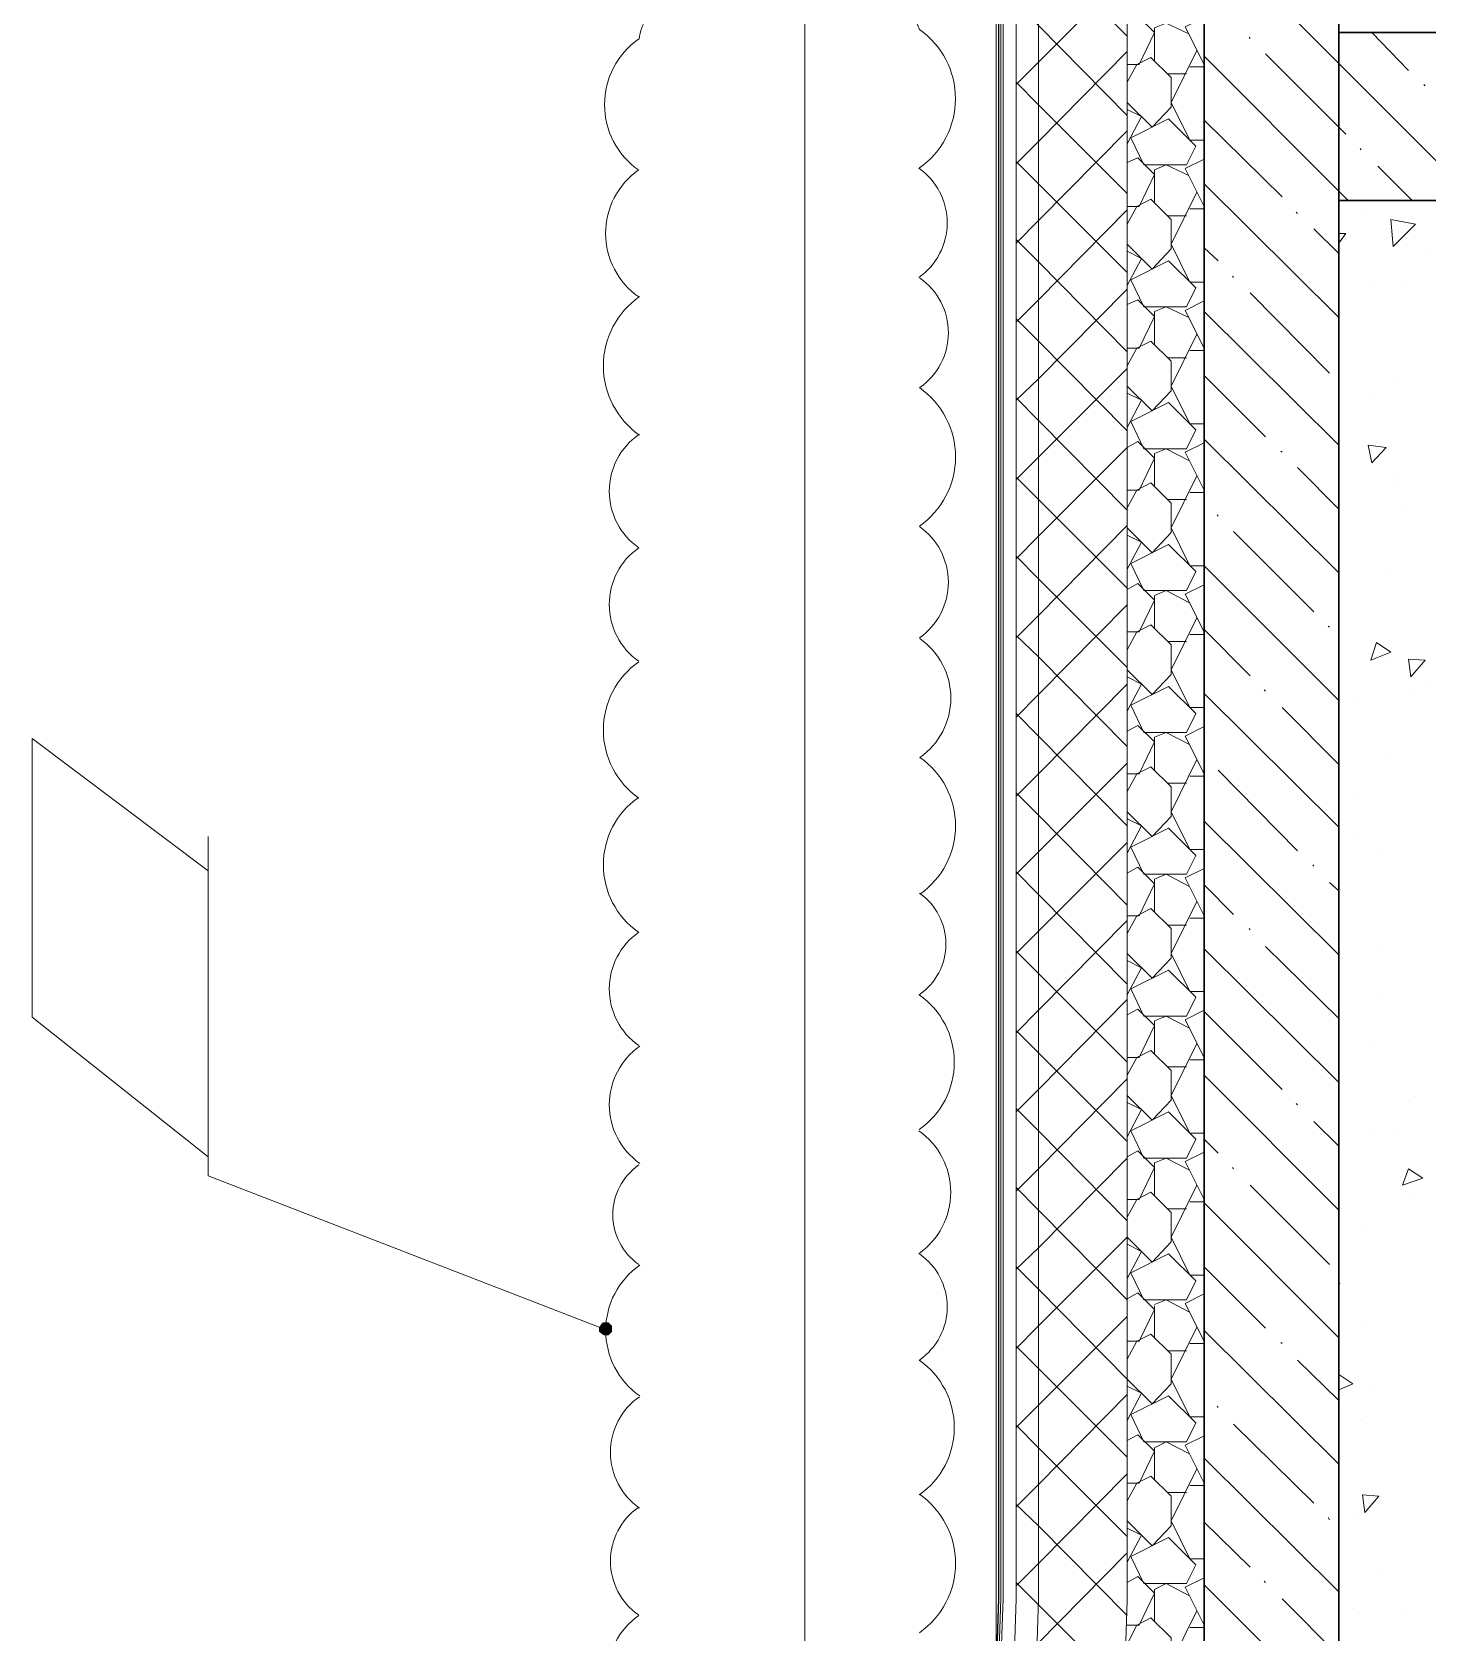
# Model space of a CAD drawing. Header units: millimetres. Extents: x -356862 to 418287, y 0 to 839748.
# Drawn here: x 28.263 to 30.232, y 27.9 to 30.157 of the extents above; entities that cross this region are included whole.
import ezdxf

# ---------------------------------------------------------------- set-up
doc = ezdxf.new("R2010")
doc.units = ezdxf.units.MM
doc.layers.add('PDF _Геометрия', color=7, linetype='Continuous', true_color=0xbababa)
doc.layers.add('PDF _Сплошная заливка', color=7, linetype='Continuous', true_color=0xf50000)

msp = doc.modelspace()

# ---------------------------------------------------------------- linework, layer by layer
at = {"layer": 'PDF _Геометрия', "color": 7, "lineweight": 5}
msp.add_lwpolyline([(29.6229, 32.3228), (29.6229, 32.2545), (29.6229, 27.463), (29.5096, 27.4347), (29.7379, 27.378), (29.6229, 27.3497), (29.6229, 22.5565), (29.6229, 22.4882)], dxfattribs=at)
at = {"layer": 'PDF _Геометрия', "lineweight": 25}
for points in [[(29.6229, 27.3847), (29.9162, 27.3847), (29.9162, 32.2545)], [(29.6263, 32.2545), (29.6263, 27.948), (29.6229, 27.848)]]:
    msp.add_lwpolyline(points, dxfattribs=at)
at = {"layer": 'PDF _Геометрия', "lineweight": 18}
for points in [[(29.6296, 32.2545), (29.6296, 27.948), (29.6229, 27.7513)], [(29.6329, 32.2545), (29.6329, 27.948), (29.6229, 27.678)], [(29.6513, 32.2545), (29.6513, 27.948), (29.6329, 27.3847)], [(29.6829, 32.2545), (29.6829, 27.948), (29.6646, 27.3847)], [(29.8079, 32.2545), (29.8079, 27.9463), (29.7896, 27.3847)]]:
    msp.add_lwpolyline(points, dxfattribs=at)
at = {"layer": 'PDF _Геометрия', "color": 7, "lineweight": 30}
for points in [[(29.9162, 32.2545), (29.9162, 27.083)], [(30.1062, 27.083), (30.1062, 32.2545)], [(30.1062, 29.9196), (30.4279, 29.9196), (30.4279, 30.1562), (30.1062, 30.1562)]]:
    msp.add_lwpolyline(points, dxfattribs=at)
at = {"layer": 'PDF _Геометрия', "color": 254, "lineweight": 5, "true_color": 0xdcdcdc}
for points in [[(30.1062, 31.2979), (30.8612, 31.2979), (30.8629, 23.4715), (30.1062, 23.4715), (30.1062, 25.1948), (30.4279, 25.1948), (30.4279, 25.4314), (30.1062, 25.4314), (30.1062, 27.558), (30.4279, 27.558), (30.4279, 27.793), (30.1062, 27.793), (30.1062, 29.9196), (30.4279, 29.9196), (30.4279, 30.1562), (30.1062, 30.1562)], [(30.1796, 29.8929), (30.2146, 29.8862), (30.1829, 29.8546)], [(30.1529, 29.5496), (30.1479, 29.5746), (30.1729, 29.5713)], [(30.1512, 29.2713), (30.1596, 29.2963), (30.1796, 29.2829)], [(30.2079, 29.2479), (30.2046, 29.2729), (30.2279, 29.2713)], [(30.1962, 28.5313), (30.2046, 28.5546), (30.2246, 28.5413)], [(30.1429, 28.0697), (30.1396, 28.0947), (30.1629, 28.093)]]:
    msp.add_lwpolyline(points, close=True, dxfattribs=at)
at = {"layer": 'PDF _Геометрия', "lineweight": 9}
for points in [[(29.8079, 30.1512), (29.6829, 30.2779), (29.6513, 30.3096)], [(29.8079, 30.2396), (29.6829, 30.1146), (29.6513, 30.0829)], [(29.8079, 30.0396), (29.6829, 30.1662), (29.6513, 30.1979)], [(29.8079, 30.1112), (29.8246, 30.1112), (29.8462, 30.1562), (29.8229, 30.1796), (29.8079, 30.1729)], [(29.9162, 30.1112), (29.8896, 30.1646), (29.9162, 30.1779)], [(29.8946, 30.1546), (29.8629, 30.1696), (29.8462, 30.1629), (29.8462, 30.1162)], [(29.9062, 30.1312), (29.8696, 30.0579), (29.8962, 30.0046), (29.9162, 30.0046)], [(29.8079, 30.1296), (29.6829, 30.0029), (29.6513, 29.9712)], [(29.8079, 30.0579), (29.8429, 30.0229), (29.8696, 30.0512), (29.8696, 30.0929), (29.8412, 30.1212), (29.8212, 30.1112), (29.8079, 30.0862)], [(29.8079, 29.9296), (29.6829, 30.0546), (29.6513, 30.0862)], [(29.8912, 30.0979), (29.8646, 30.0979)], [(29.9162, 30.1079), (29.8962, 30.1079)], [(29.9162, 30.1079), (29.9162, 30.1079)], [(29.8079, 29.9996), (29.8279, 30.0379), (29.8079, 30.0479)], [(29.8079, 30.0179), (29.6829, 29.8912), (29.6513, 29.8596)], [(29.8079, 29.8179), (29.6829, 29.9429), (29.6513, 29.9746)], [(29.8079, 29.9112), (29.8246, 29.9112), (29.8462, 29.9562), (29.8229, 29.9796), (29.8079, 29.9729)], [(29.9162, 29.9112), (29.8896, 29.9646), (29.9162, 29.9779)], [(29.8946, 29.9546), (29.8629, 29.9696), (29.8462, 29.9629), (29.8462, 29.9162)], [(29.9062, 29.9312), (29.8696, 29.8579), (29.8962, 29.8046), (29.9162, 29.8046)], [(29.8079, 29.9062), (29.6829, 29.7796), (29.6513, 29.7479)], [(29.8079, 29.8579), (29.8429, 29.8229), (29.8696, 29.8512), (29.8696, 29.8929), (29.8412, 29.9212), (29.8212, 29.9112), (29.8079, 29.8862)], [(29.9162, 29.9079), (29.8962, 29.9079)], [(29.9162, 29.9079), (29.9162, 29.9079)], [(29.8912, 29.8979), (29.8646, 29.8979)], [(29.8079, 29.7063), (29.6829, 29.8329), (29.6513, 29.8646)], [(29.8079, 29.7996), (29.8279, 29.8379), (29.8079, 29.8479)], [(29.8079, 29.7946), (29.6829, 29.6679), (29.6513, 29.6379)], [(29.8079, 29.7113), (29.8246, 29.7113), (29.8462, 29.7562), (29.8229, 29.7796), (29.8079, 29.7729)], [(29.9162, 29.7113), (29.8896, 29.7646), (29.9162, 29.7779)], [(29.8079, 29.5946), (29.6829, 29.7213), (29.6513, 29.7529)], [(29.8946, 29.7546), (29.8629, 29.7696), (29.8462, 29.7629), (29.8462, 29.7163)], [(29.9062, 29.7313), (29.8696, 29.6579), (29.8962, 29.6046), (29.9162, 29.6046)], [(29.8079, 29.6579), (29.8429, 29.6229), (29.8696, 29.6513), (29.8696, 29.6929), (29.8412, 29.7213), (29.8212, 29.7113), (29.8079, 29.6863)], [(29.9162, 29.7079), (29.8962, 29.7079)], [(29.9162, 29.7079), (29.9162, 29.7079)], [(29.8079, 29.6829), (29.6829, 29.5579), (29.6513, 29.5263)], [(29.8912, 29.6979), (29.8646, 29.6979)], [(29.8079, 29.4829), (29.6829, 29.6096), (29.6513, 29.6413)], [(29.8079, 29.5996), (29.8279, 29.6379), (29.8079, 29.6479)], [(29.8079, 29.5113), (29.8246, 29.5113), (29.8462, 29.5563), (29.8229, 29.5796), (29.8079, 29.5713), (29.6829, 29.4463), (29.6513, 29.4146)], [(29.8946, 29.5529), (29.8629, 29.5696), (29.8462, 29.5629), (29.8462, 29.5163)], [(29.9162, 29.5113), (29.8896, 29.5646), (29.9162, 29.5779)], [(29.8079, 29.3729), (29.6829, 29.4979), (29.6513, 29.5296)], [(29.9062, 29.5313), (29.8696, 29.4579), (29.8962, 29.4046), (29.9162, 29.4046)], [(29.8079, 29.4579), (29.8429, 29.4229), (29.8696, 29.4513), (29.8696, 29.4929), (29.8412, 29.5213), (29.8212, 29.5113), (29.8079, 29.4863)], [(29.9162, 29.5079), (29.8962, 29.5079)], [(29.9162, 29.5079), (29.9162, 29.5079)], [(29.8912, 29.4979), (29.8646, 29.4979)], [(29.8079, 29.4613), (29.6829, 29.3346), (29.6513, 29.3029)], [(29.8079, 29.3996), (29.8279, 29.4379), (29.8079, 29.4479)], [(29.8079, 29.2613), (29.6829, 29.3863), (29.6513, 29.4179)], [(29.8079, 29.3113), (29.8246, 29.3113), (29.8462, 29.3563), (29.8229, 29.3796), (29.8079, 29.3713)], [(29.8946, 29.3529), (29.8629, 29.3696), (29.8462, 29.3629), (29.8462, 29.3163)], [(29.9162, 29.3113), (29.8896, 29.3646), (29.9162, 29.3779)], [(29.8079, 29.3496), (29.6829, 29.2229), (29.6513, 29.1913)], [(29.8079, 29.2579), (29.8429, 29.2229), (29.8696, 29.2513), (29.8696, 29.2929), (29.8412, 29.3213), (29.8212, 29.3113), (29.8079, 29.2863)], [(29.9062, 29.3313), (29.8696, 29.2579), (29.8962, 29.2046), (29.9162, 29.2046)], [(29.8079, 29.1496), (29.6829, 29.2763), (29.6513, 29.3063)], [(29.8912, 29.2979), (29.8646, 29.2979)], [(29.9162, 29.3079), (29.8962, 29.3079)], [(29.9162, 29.3079), (29.9162, 29.3079)], [(29.8079, 29.2379), (29.6829, 29.1113), (29.6513, 29.0796)], [(29.8079, 29.1996), (29.8279, 29.2379), (29.8079, 29.2479)], [(29.8079, 29.0379), (29.6829, 29.1646), (29.6513, 29.1963)], [(29.8079, 29.1113), (29.8246, 29.1113), (29.8462, 29.1563), (29.8229, 29.1796), (29.8079, 29.1713)], [(29.8946, 29.1529), (29.8629, 29.1696), (29.8462, 29.1629), (29.8462, 29.1163)], [(29.9162, 29.1113), (29.8896, 29.1646), (29.9162, 29.1779)], [(29.8079, 29.1263), (29.6829, 29.0013), (29.6513, 28.9696)], [(29.8079, 29.0579), (29.8429, 29.0229), (29.8696, 29.0513), (29.8696, 29.0929), (29.8412, 29.1213), (29.8212, 29.1113), (29.8079, 29.0863)], [(29.9062, 29.1313), (29.8696, 29.0579), (29.8962, 29.0046), (29.9162, 29.0046)], [(29.8912, 29.0979), (29.8646, 29.0979)], [(29.9162, 29.1079), (29.8962, 29.1079)], [(29.9162, 29.1079), (29.9162, 29.1079)], [(29.8079, 28.9263), (29.6829, 29.0529), (29.6513, 29.0846)], [(29.8079, 28.9996), (29.8279, 29.0379), (29.8079, 29.0479)], [(29.8079, 29.0146), (29.6829, 28.8896), (29.6513, 28.858)], [(29.8079, 28.8146), (29.6829, 28.9413), (29.6513, 28.9729)], [(29.8079, 28.9113), (29.8246, 28.9113), (29.8462, 28.9563), (29.8229, 28.9796), (29.8079, 28.9713)], [(29.8946, 28.9529), (29.8629, 28.9696), (29.8462, 28.9629), (29.8462, 28.9163)], [(29.9162, 28.9113), (29.8896, 28.9646), (29.9162, 28.9779)], [(29.8079, 28.858), (29.8429, 28.823), (29.8696, 28.8513), (29.8696, 28.893), (29.8412, 28.9213), (29.8212, 28.9113), (29.8079, 28.8863)], [(29.9062, 28.9313), (29.8696, 28.858), (29.8962, 28.8046), (29.9162, 28.8046)], [(29.8079, 28.9046), (29.6829, 28.778), (29.6513, 28.7463)], [(29.8912, 28.898), (29.8646, 28.898)], [(29.9162, 28.908), (29.8962, 28.908)], [(29.9162, 28.908), (29.9162, 28.908)], [(29.8079, 28.7046), (29.6829, 28.8296), (29.6513, 28.8613)], [(29.8079, 28.7996), (29.8279, 28.838), (29.8079, 28.848)], [(29.8079, 28.793), (29.6829, 28.6663), (29.6513, 28.6346)], [(29.8079, 28.7113), (29.8246, 28.7113), (29.8462, 28.7563), (29.8229, 28.7796), (29.8079, 28.7713)], [(29.9162, 28.7113), (29.8896, 28.7646), (29.9162, 28.778)], [(29.8946, 28.753), (29.8629, 28.7696), (29.8462, 28.763), (29.8462, 28.7163)], [(29.8079, 28.593), (29.6829, 28.718), (29.6513, 28.7496)], [(29.8079, 28.658), (29.8429, 28.623), (29.8696, 28.6513), (29.8696, 28.693), (29.8412, 28.7213), (29.8212, 28.7113), (29.8079, 28.6863)], [(29.9062, 28.7313), (29.8696, 28.658), (29.8962, 28.6046), (29.9162, 28.6046)], [(29.8912, 28.698), (29.8646, 28.698)], [(29.9162, 28.708), (29.8962, 28.708)], [(29.9162, 28.708), (29.9162, 28.708)], [(29.8079, 28.6813), (29.6829, 28.5546), (29.6513, 28.523)], [(29.8079, 28.5996), (29.8279, 28.638), (29.8079, 28.648)], [(29.8079, 28.4813), (29.6829, 28.608), (29.6513, 28.6396)], [(29.8079, 28.5113), (29.8246, 28.5113), (29.8462, 28.5563), (29.8229, 28.5796), (29.8079, 28.5713)], [(29.9162, 28.5113), (29.8896, 28.5646), (29.9162, 28.578)], [(29.8079, 28.5696), (29.6829, 28.443), (29.6513, 28.413)], [(29.8946, 28.553), (29.8629, 28.5696), (29.8462, 28.563), (29.8462, 28.5163)], [(29.9062, 28.5313), (29.8696, 28.458), (29.8962, 28.4046), (29.9162, 28.4046)], [(29.8079, 28.3696), (29.6829, 28.4963), (29.6513, 28.528)], [(29.6513, 28.3013), (29.6829, 28.333), (29.8079, 28.458), (29.8429, 28.423), (29.8696, 28.4513), (29.8696, 28.493), (29.8412, 28.5213), (29.8212, 28.5113), (29.8079, 28.4863)], [(29.9162, 28.508), (29.8962, 28.508)], [(29.9162, 28.508), (29.9162, 28.508)], [(29.8912, 28.498), (29.8646, 28.498)], [(29.8079, 28.3996), (29.8279, 28.438), (29.8079, 28.448)], [(29.6513, 28.4163), (29.6829, 28.3846), (29.8079, 28.258), (29.8429, 28.223), (29.8696, 28.2513), (29.8696, 28.293), (29.8412, 28.3213), (29.8212, 28.3113), (29.8079, 28.2863)], [(29.8079, 28.3113), (29.8246, 28.3113), (29.8462, 28.3563), (29.8229, 28.3796), (29.8079, 28.3713)], [(29.9162, 28.3113), (29.8896, 28.3646), (29.9162, 28.378)], [(29.8946, 28.353), (29.8629, 28.3696), (29.8462, 28.363)], [(29.8462, 28.3163), (29.8462, 28.3613)], [(29.8079, 28.3463), (29.6829, 28.2213), (29.6513, 28.1896)], [(29.9062, 28.3313), (29.8696, 28.258), (29.8962, 28.2046), (29.9162, 28.2046)], [(29.8079, 28.148), (29.6829, 28.273), (29.6513, 28.3046)], [(29.9162, 28.308), (29.8962, 28.308)], [(29.9162, 28.308), (29.9162, 28.308)], [(29.8912, 28.298), (29.8646, 28.298)], [(29.8079, 28.2363), (29.6829, 28.1096), (29.6513, 28.078)], [(29.8079, 28.1996), (29.8279, 28.238), (29.8079, 28.248)], [(29.8079, 28.0363), (29.6829, 28.1613), (29.6513, 28.193)], [(29.8079, 28.1113), (29.8246, 28.1113), (29.8462, 28.1563), (29.8229, 28.1796), (29.8079, 28.1713)], [(29.8946, 28.153), (29.8629, 28.1696), (29.8462, 28.1613), (29.8462, 28.1163)], [(29.9162, 28.1113), (29.8896, 28.1646), (29.9162, 28.178)], [(29.8079, 28.1246), (29.6829, 27.998), (29.6513, 27.9663)], [(29.9062, 28.1313), (29.8696, 28.058), (29.8962, 28.0047), (29.9162, 28.0047)], [(29.8079, 28.058), (29.8429, 28.023), (29.8696, 28.0513), (29.8696, 28.093), (29.8412, 28.1213), (29.8212, 28.1113), (29.8079, 28.0863)], [(29.9162, 28.108), (29.8962, 28.108)], [(29.9162, 28.108), (29.9162, 28.108)], [(29.8079, 27.9247), (29.6829, 28.0513), (29.6513, 28.0813)], [(29.8912, 28.098), (29.8646, 28.098)], [(29.8079, 27.9997), (29.8279, 28.038), (29.8079, 28.048)], [(29.8079, 28.013), (29.6813, 27.8847), (29.6479, 27.853)], [(29.8046, 27.818), (29.6829, 27.9397), (29.6513, 27.9713)], [(29.8079, 27.9113), (29.8246, 27.9113), (29.8462, 27.9563), (29.8229, 27.9797), (29.8079, 27.9713)], [(29.8946, 27.953), (29.8629, 27.9697), (29.8462, 27.9613), (29.8462, 27.9163)], [(29.9162, 27.9113), (29.8896, 27.9647), (29.9162, 27.978)], [(29.8062, 27.8613), (29.8429, 27.823), (29.8696, 27.8513), (29.8696, 27.893), (29.8412, 27.9213), (29.8212, 27.9113), (29.8062, 27.8813)], [(29.9062, 27.9313), (29.8696, 27.858), (29.8962, 27.8047), (29.9162, 27.8047)], [(29.9162, 27.908), (29.8962, 27.908)], [(29.9162, 27.908), (29.9162, 27.908)]]:
    msp.add_lwpolyline(points, dxfattribs=at)
at = {"layer": 'PDF _Геометрия', "color": 8, "lineweight": 9, "true_color": 0x808080}
for points in [[(30.2996, 29.9196), (30.1062, 30.1129), (29.9162, 30.3029)], [(30.2046, 30.1029), (30.1529, 30.1562)], [(29.9812, 30.1479), (29.9796, 30.1496)], [(30.1196, 29.9196), (30.1062, 29.9329), (29.9162, 30.1229)], [(30.1162, 30.0129), (30.1062, 30.0229), (30.0029, 30.1262)], [(30.2279, 30.0812), (30.2262, 30.0829)], [(30.0262, 29.9246), (29.9162, 30.0329)], [(30.1379, 29.9912), (30.1362, 29.9929)], [(30.2096, 29.9196), (30.1612, 29.9679)], [(30.1062, 29.7546), (29.9162, 29.9429)], [(30.0479, 29.9012), (30.0462, 29.9029)], [(30.1062, 29.8446), (30.0712, 29.8796)], [(29.9362, 29.8346), (29.9162, 29.8529)], [(29.9579, 29.8112), (29.9562, 29.8129)], [(30.0929, 29.6763), (29.9812, 29.7896)], [(30.1062, 29.5746), (29.9162, 29.7629)], [(30.0029, 29.5863), (29.9162, 29.6729)], [(30.1062, 29.3946), (29.9162, 29.5829)], [(30.0262, 29.5646), (30.0246, 29.5663)], [(30.1062, 29.4846), (30.0479, 29.5429)], [(29.9362, 29.4746), (29.9346, 29.4763)], [(30.0712, 29.3396), (29.9579, 29.4529)], [(30.1062, 29.2146), (29.9162, 29.4046)], [(30.0929, 29.3179), (30.0912, 29.3196)], [(29.9812, 29.2496), (29.9162, 29.3146)], [(30.0029, 29.2279), (30.0012, 29.2296)], [(30.1062, 29.0363), (29.9162, 29.2246)], [(30.1062, 29.1246), (30.0262, 29.2046)], [(30.0479, 29.0029), (29.9362, 29.1163)], [(30.1062, 28.8563), (29.9162, 29.0446)], [(30.0712, 28.9813), (30.0696, 28.9829)], [(30.1062, 28.9463), (30.0929, 28.9579)], [(29.9579, 28.913), (29.9162, 28.9546)], [(29.9812, 28.8913), (29.9796, 28.893)], [(30.1062, 28.7663), (30.0029, 28.868)], [(30.1062, 28.6763), (29.9162, 28.8646)], [(30.0262, 28.6663), (29.9162, 28.7763)], [(30.1062, 28.4963), (29.9162, 28.6863)], [(30.0479, 28.6446), (30.0462, 28.6463)], [(30.1062, 28.5863), (30.0712, 28.6213)], [(29.9362, 28.5763), (29.9162, 28.5963)], [(29.9579, 28.5546), (29.9562, 28.5563)], [(30.0929, 28.4196), (29.9812, 28.5313)], [(30.1062, 28.3163), (29.9162, 28.5063)], [(30.0029, 28.3296), (29.9162, 28.4163)], [(30.1062, 28.138), (29.9162, 28.3263)], [(30.0262, 28.308), (30.0246, 28.3096)], [(30.1062, 28.228), (30.0479, 28.2846)], [(29.9362, 28.218), (29.9346, 28.2196)], [(30.0712, 28.083), (29.9579, 28.1946)], [(30.1062, 27.958), (29.9162, 28.1463)], [(29.9812, 27.993), (29.9162, 28.0563)], [(30.0929, 28.0597), (30.0912, 28.063)], [(30.3262, 27.558), (30.1062, 27.778), (29.9162, 27.968)], [(30.0029, 27.9713), (30.0012, 27.973)], [(30.1062, 27.868), (30.0262, 27.948)]]:
    msp.add_lwpolyline(points, dxfattribs=at)
at = {"layer": 'PDF _Геометрия', "color": 251, "lineweight": 20, "true_color": 0x545454}
msp.add_lwpolyline([(31.1079, 30.2079), (31.0879, 30.2079), (29.3529, 30.2246), (29.3529, 30.1529), (29.3529, 26.698)], dxfattribs=at)
at = {"layer": 'PDF _Геометрия', "color": 1, "lineweight": 20}
for points in [[(29.5147, 29.9654, 0.52054), (29.5147, 30.1607, 0.52054), (29.3599, 30.2007)], [(29.1185, 30.1469, 0.52054), (29.1185, 29.9626, 0.52054), (29.1188, 29.7836)], [(29.1188, 29.5896, 0.52054), (29.1188, 29.4299, 0.52054), (29.1188, 29.2699)], [(29.5155, 28.9418, 0.52054), (29.5155, 29.1343, 0.52054), (29.5152, 29.302)], [(29.5145, 28.6098, 0.52054), (29.5145, 28.7996, 0.52054), (29.5149, 28.9431)]]:
    msp.add_lwpolyline(points, format="xyb", dxfattribs=at)
at = {"layer": 'PDF _Геометрия', "color": 8, "lineweight": 30, "true_color": 0x767676}
msp.add_lwpolyline([(30.1062, 29.9196), (30.4279, 29.9196), (30.4279, 30.1562), (30.1062, 30.1562)], dxfattribs=at)
at = {"layer": 'PDF _Геометрия', "color": 7, "lineweight": 13}
msp.add_lwpolyline([(30.1062, 30.1562), (30.1062, 29.9196)], dxfattribs=at)
at = {"layer": 'PDF _Геометрия', "lineweight": 9}
for points in [[(29.8912, 29.9696), (29.8312, 29.9696), (29.8129, 30.0079), (29.8662, 30.0346), (29.9046, 29.9962)], [(29.8912, 29.7696), (29.8312, 29.7696), (29.8129, 29.8079), (29.8662, 29.8346), (29.9046, 29.7962)], [(29.8912, 29.5696), (29.8312, 29.5696), (29.8129, 29.6079), (29.8662, 29.6346), (29.9046, 29.5963)], [(29.8912, 29.3696), (29.8312, 29.3696), (29.8129, 29.4079), (29.8662, 29.4346), (29.9046, 29.3963)], [(29.8912, 29.1696), (29.8312, 29.1696), (29.8129, 29.2079), (29.8662, 29.2346), (29.9046, 29.1963)], [(29.8912, 28.9696), (29.8312, 28.9696), (29.8129, 29.0079), (29.8662, 29.0346), (29.9046, 28.9963)], [(29.8912, 28.7696), (29.8312, 28.7696), (29.8129, 28.808), (29.8662, 28.8346), (29.9046, 28.7963)], [(29.8912, 28.5696), (29.8312, 28.5696), (29.8129, 28.608), (29.8662, 28.6346), (29.9046, 28.5963)], [(29.8912, 28.3696), (29.8312, 28.3696), (29.8129, 28.408), (29.8662, 28.4346), (29.9046, 28.3963)], [(29.8912, 28.1696), (29.8312, 28.1696), (29.8129, 28.208), (29.8662, 28.2346), (29.9046, 28.1963)], [(29.8912, 27.9697), (29.8312, 27.9697), (29.8129, 28.008), (29.8662, 28.0347), (29.9046, 27.9963)]]:
    msp.add_lwpolyline(points, close=True, dxfattribs=at)
at = {"layer": 'PDF _Геометрия', "color": 254, "lineweight": 5, "true_color": 0xdcdcdc}
for points in [[(30.1462, 29.9012), (30.1462, 29.9012)], [(30.1062, 29.8729), (30.1162, 29.8729), (30.1062, 29.8596)], [(30.2296, 29.8479), (30.2296, 29.8479)], [(30.1479, 29.7979), (30.1479, 29.7979)], [(30.1946, 29.7996), (30.1946, 29.7996)], [(30.1896, 29.6663), (30.1896, 29.6663)], [(30.1529, 29.6429), (30.1529, 29.6429)], [(30.1846, 29.5329), (30.1846, 29.5329)], [(30.1896, 29.5163), (30.1896, 29.5163)], [(30.2012, 29.4846), (30.2012, 29.4846)], [(30.1812, 29.3996), (30.1812, 29.3996)], [(30.1762, 29.2663), (30.1762, 29.2663)], [(30.2312, 29.2329), (30.2312, 29.2329)], [(30.1312, 29.2196), (30.1312, 29.2196)], [(30.2079, 29.2263), (30.2079, 29.2263)], [(30.1712, 29.1346), (30.1712, 29.1346)], [(30.1262, 29.0763), (30.1262, 29.0763)], [(30.1296, 29.0229), (30.1296, 29.0229)], [(30.1662, 29.0013), (30.1662, 29.0013)], [(30.1612, 28.868), (30.1612, 28.868)], [(30.1679, 28.793), (30.1679, 28.793)], [(30.1562, 28.7346), (30.1562, 28.7346)], [(30.2146, 28.6563), (30.2146, 28.6563)], [(30.1512, 28.6013), (30.1512, 28.6013)], [(30.1846, 28.6063), (30.1846, 28.6063)], [(30.2096, 28.5113), (30.2096, 28.5113)], [(30.1096, 28.498), (30.1096, 28.498)], [(30.1462, 28.468), (30.1462, 28.468)], [(30.1062, 28.4013), (30.1062, 28.4013)], [(30.1062, 28.393), (30.1079, 28.393), (30.1062, 28.3913)], [(30.1412, 28.3346), (30.1412, 28.3346)], [(30.1062, 28.263), (30.1062, 28.2646), (30.1262, 28.2513), (30.1062, 28.243)], [(30.1562, 28.243), (30.1562, 28.243)], [(30.1362, 28.2013), (30.1362, 28.2013)], [(30.1312, 28.068), (30.1312, 28.068)], [(30.1462, 28.0713), (30.1462, 28.0713)], [(30.1629, 27.9847), (30.1629, 27.9847)], [(30.1262, 27.9347), (30.1262, 27.9347)], [(30.1929, 27.933), (30.1929, 27.933)]]:
    msp.add_lwpolyline(points, dxfattribs=at)
at = {"layer": 'PDF _Геометрия', "color": 1, "lineweight": 20}
msp.add_lwpolyline([(28.5113, 28.5713), (28.5113, 28.9746), (28.263, 29.1613), (28.263, 28.768)], close=True, dxfattribs=at)
msp.add_lwpolyline([(29.0629, 28.3313), (29.0546, 28.3346), (28.5113, 28.5446), (28.5113, 28.7413), (28.5113, 29.0229)], dxfattribs=at)
for centre, radius, start, end in [((29.1864, 30.1397), 0.0675, 63.7317, 173.7323), ((29.4597, 29.8881), 0.0942, 305.0024, 54.9976), ((29.4614, 29.7331), 0.0942, 305.0024, 54.9976), ((29.1881, 29.6864), 0.1192, 125.0024, 234.9976), ((29.4464, 29.5581), 0.1192, 305.0024, 54.9976), ((29.4597, 29.3814), 0.0958, 305.0024, 54.9976), ((29.1864, 29.1731), 0.1175, 125.0024, 234.9976), ((29.1847, 28.9831), 0.1158, 125.0024, 234.9976), ((29.1747, 28.8081), 0.0975, 125.0024, 234.9976), ((29.1781, 28.6447), 0.1008, 125.0024, 234.9976), ((29.4531, 28.5214), 0.1058, 305.0024, 54.9976), ((29.1681, 28.4897), 0.0858, 125.0024, 234.9976), ((29.1847, 28.3264), 0.1125, 125.0024, 234.9976), ((29.4631, 28.3597), 0.0908, 305.0025, 54.9975), ((29.4481, 28.1897), 0.1158, 305.0024, 54.9976), ((29.1747, 28.1547), 0.0958, 125.0024, 234.9976), ((29.4464, 27.9981), 0.1192, 305.0024, 54.9976), ((29.1714, 28.0014), 0.0925, 125.0024, 234.9976), ((29.1797, 27.8381), 0.1058, 125.0024, 234.9976)]:
    msp.add_arc(centre, radius, start, end, dxfattribs=at)
at = {"layer": 'PDF _Сплошная заливка', "color": 1, "transparency": 33554559}
for points in [[(29.0679, 28.338), (29.0629, 28.3313), (29.0729, 28.328)], [(29.0629, 28.3313), (29.0729, 28.328), (29.0629, 28.3246)], [(29.0729, 28.328), (29.0629, 28.3246), (29.0696, 28.3196)], [(29.0729, 28.328), (29.0763, 28.338), (29.0679, 28.338)], [(29.0696, 28.3196), (29.0763, 28.3196), (29.0729, 28.328)], [(29.0813, 28.333), (29.0729, 28.328), (29.0763, 28.338)], [(29.0813, 28.3246), (29.0813, 28.333), (29.0729, 28.328)], [(29.0763, 28.3196), (29.0729, 28.328), (29.0813, 28.3246)]]:
    msp.add_solid(points, dxfattribs=at)

doc.saveas('drawing.dxf')
